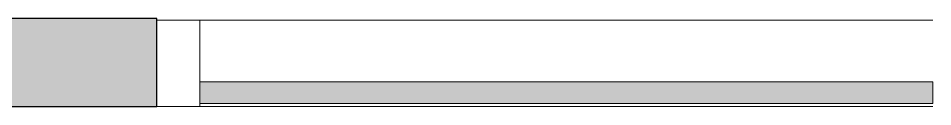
# Model space of a CAD drawing. Header units: millimetres. Extents: x 79795 to 317870, y -36033 to 97293.
# Drawn here: x 164518 to 165579, y 15107 to 15209 of the extents above; entities that cross this region are included whole.
import ezdxf

# ---------------------------------------------------------------- set-up
doc = ezdxf.new("R2010")
doc.units = ezdxf.units.MM
doc.header["$MEASUREMENT"] = 0
for name, color, linetype, lineweight in [('CSM-STL-XX-ZZ-M3-A-XXXX-00001_detached _19_04_21__rvt-1-Level 4$0$A-GLAZ-CURT', 7, 'CONTINUOUS', 9), ('CSM-STL-XX-ZZ-M3-A-XXXX-00001_detached _19_04_21__rvt-1-Level 4$0$A-GLAZ-CWMG', 7, 'CONTINUOUS', 9), ('CSM-STL-XX-ZZ-M3-A-XXXX-00001_detached _19_04_21__rvt-1-Level 4$0$A-WALL-PATT', 7, 'CONTINUOUS', 9), ('CSM-STL-XX-ZZ-M3-A-XXXX-00001_detached _19_04_21__rvt-1-Level 4$0$I-WALL', 7, 'CONTINUOUS', 9)]:
    doc.layers.add(name, color=color, linetype=linetype, lineweight=lineweight)

msp = doc.modelspace()

# ---------------------------------------------------------------- hatches: boundary and pattern name
at = {"layer": 'CSM-STL-XX-ZZ-M3-A-XXXX-00001_detached _19_04_21__rvt-1-Level 4$0$A-GLAZ-CURT'}
msp.add_hatch(color=256, dxfattribs=at).paths.add_polyline_path([(165578.8, 15110.8), (165578.8, 15135.8), (164728.8, 15135.8), (164728.8, 15110.8), (165022.9, 15110.8)], flags=0)
at = {"layer": 'CSM-STL-XX-ZZ-M3-A-XXXX-00001_detached _19_04_21__rvt-1-Level 4$0$A-WALL-PATT'}
msp.add_hatch(color=256, dxfattribs=at).paths.add_polyline_path([(164678.8, 15107.3), (164678.8, 15209.3), (162750.8, 15209.3), (162750.8, 15107.3), (163968.9, 15107.3)], flags=0)

# ---------------------------------------------------------------- linework, layer by layer
at = {"layer": 'CSM-STL-XX-ZZ-M3-A-XXXX-00001_detached _19_04_21__rvt-1-Level 4$0$A-GLAZ-CURT', "lineweight": 20}
for p, q in [((165578.8, 15135.8), (164728.8, 15135.8)), ((164728.8, 15135.8), (164728.8, 15110.8)), ((165578.8, 15110.8), (165578.8, 15135.8)), ((164728.8, 15110.8), (165578.8, 15110.8))]:
    msp.add_line(p, q, dxfattribs=at)
at = {"layer": 'CSM-STL-XX-ZZ-M3-A-XXXX-00001_detached _19_04_21__rvt-1-Level 4$0$A-GLAZ-CWMG', "lineweight": 20}
for p, q in [((164728.8, 15207.3), (164678.8, 15207.3)), ((164678.8, 15207.3), (164678.8, 15107.3)), ((164728.8, 15107.3), (164728.8, 15207.3)), ((164678.8, 15107.3), (164728.8, 15107.3))]:
    msp.add_line(p, q, dxfattribs=at)
at = {"layer": 'CSM-STL-XX-ZZ-M3-A-XXXX-00001_detached _19_04_21__rvt-1-Level 4$0$A-GLAZ-CWMG'}
for p, q in [((165578.8, 15207.3), (164728.8, 15207.3)), ((165578.8, 15107.3), (164728.8, 15107.3))]:
    msp.add_line(p, q, dxfattribs=at)
at = {"layer": 'CSM-STL-XX-ZZ-M3-A-XXXX-00001_detached _19_04_21__rvt-1-Level 4$0$I-WALL', "lineweight": 30}
for p, q in [((164678.8, 15209.3), (162852.8, 15209.3)), ((164678.8, 15107.3), (164678.8, 15209.3)), ((162750.8, 15107.3), (164678.8, 15107.3))]:
    msp.add_line(p, q, dxfattribs=at)

doc.saveas('drawing.dxf')
